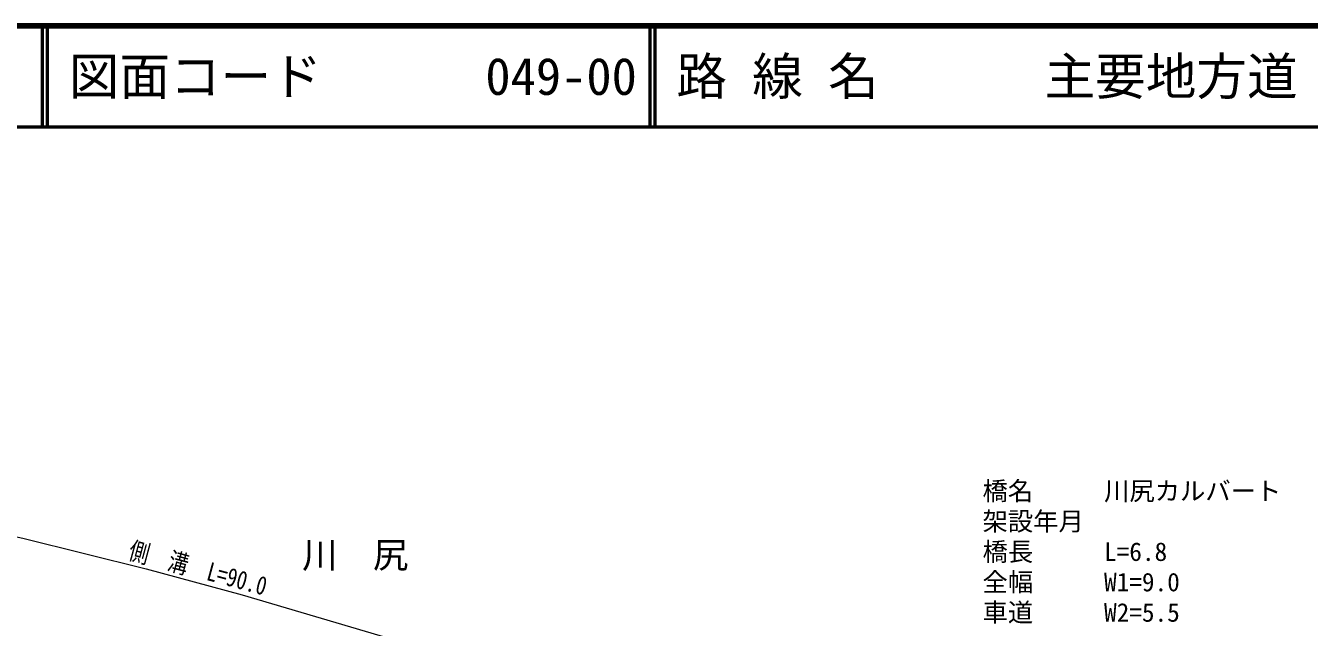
# Model space of a CAD drawing. Units: millimetres at full size, sheet at 1:1000; details may follow other scales. Extents: x 40000 to 680000, y 20000 to 380000.
# Drawn here: x 116130 to 242885, y 320595 to 380000 of the extents above; entities that cross this region are included whole.
import ezdxf
from ezdxf.enums import TextEntityAlignment as Align

# ---------------------------------------------------------------- set-up
doc = ezdxf.new("R2010")
doc.units = ezdxf.units.MM
doc.header["$LTSCALE"] = 1000
doc.layers.add('M-BMK-HTXT', color=7, linetype='Continuous')
doc.layers.add('M-TTL-TXT', color=7, linetype='Continuous')
for name, color, linetype, lineweight in [('M-STR-HTXT', 7, 'Continuous', 13), ('M-TTL', 2, 'Continuous', 140), ('M-TTL-LINE', 7, 'Continuous', 50)]:
    doc.layers.add(name, color=color, linetype=linetype, lineweight=lineweight)
doc.styles.add('ＭＳ ゴシック', font='')
doc.styles.get('ＭＳ ゴシック').set_extended_font_data('MS Gothic')

msp = doc.modelspace()

# ---------------------------------------------------------------- linework, layer by layer
at = {"layer": 'M-STR-HTXT'}
msp.add_lwpolyline([(92071, 333899), (92969, 333780), (104426, 331787), (115860, 329398), (128033, 326361), (137518, 323792), (152545, 319371), (163125, 316504), (172685, 314358), (176880, 313490), (180493, 312932), (188433, 311942), (197656, 311130), (205180, 311002), (212544, 311124), (222866, 311648), (231508, 312358), (240596, 313755), (250145, 315401), (298141, 323304), (307245, 324839)], dxfattribs=at)
at = {"layer": 'M-TTL'}
msp.add_line((680000, 380000), (40000, 380000), dxfattribs=at)
at = {"layer": 'M-TTL-LINE'}
for p, q in [((117750, 380000), (117750, 370000)), ((118250, 380000), (118250, 370000)), ((177750, 380000), (177750, 370000)), ((178250, 380000), (178250, 370000)), ((40000, 370000), (680000, 370000))]:
    msp.add_line(p, q, dxfattribs=at)

# ---------------------------------------------------------------- texts
at = {"layer": 'M-BMK-HTXT', "style": 'ＭＳ ゴシック'}
for s, p in [('橋名', (210614, 332599)), ('川尻カルバート', (222614, 332599)), ('架設年月', (210614, 329599)), ('橋長', (210614, 326599)), ('L=6.8', (222614, 326599)), ('全幅', (210614, 323599)), ('W1=9.0', (222614, 323599)), ('車道', (210614, 320599)), ('W2=5.5', (222614, 320599))]:
    msp.add_text(s, height=1833, dxfattribs=at).set_placement(p, align=Align.BOTTOM_LEFT)
msp.add_text('川  尻', height=2566, dxfattribs=at).set_placement((148670, 327747), align=Align.MIDDLE_CENTER)
at = {"layer": 'M-STR-HTXT', "style": 'ＭＳ ゴシック', "width": 0.8}
msp.add_text('側\u3000溝\u3000L=90.0', height=1833, rotation=344.847, dxfattribs=at).set_placement((132762, 325027), align=Align.BOTTOM_CENTER)
at = {"layer": 'M-TTL-TXT', "style": 'ＭＳ ゴシック'}
for s, p in [('図面コード', (120380, 375000)), ('049-00', (161521, 375000)), ('路 線 名', (180380, 375000)), ('主要地方道\u3000徳山徳地線', (216734, 375000))]:
    msp.add_text(s, height=3666, dxfattribs=at).set_placement(p, align=Align.MIDDLE_LEFT)

doc.saveas('drawing.dxf')
